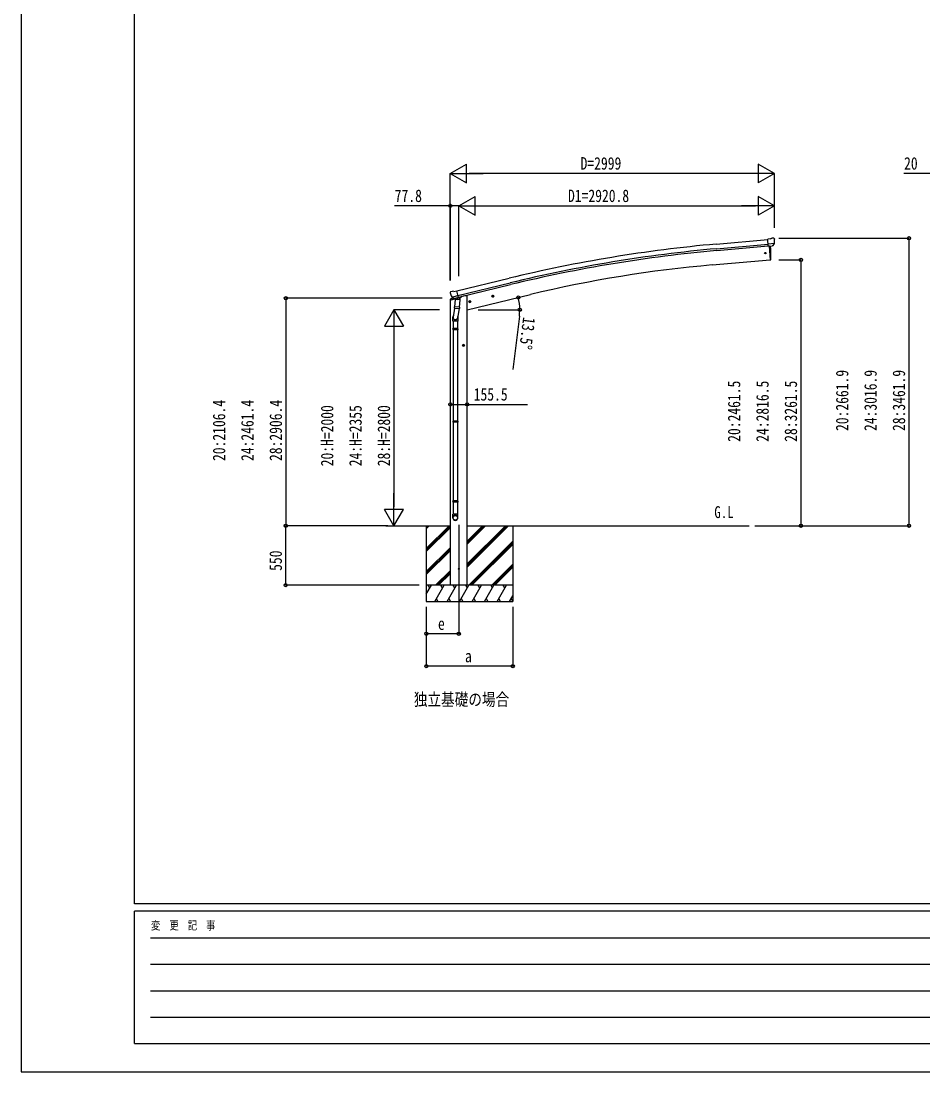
# Model space of a CAD drawing. Units: millimetres, scale not verified. Extents: x -14718 to 14718, y -10395 to 10395.
# Drawn here: x -14718 to -6372, y -10395 to -664 of the extents above; entities that cross this region are included whole.
import ezdxf
from ezdxf.enums import TextEntityAlignment as Align

# ---------------------------------------------------------------- set-up
doc = ezdxf.new("R2010")
doc.units = ezdxf.units.MM
doc.header["$LTSCALE"] = 40
for name, color, linetype in [('0-2_USER1', 3, 'Continuous'), ('0-3_YKK_12', 2, 'Continuous'), ('0-4_YKK_13', 4, 'Continuous'), ('0-5_YKK_A1', 4, 'Continuous'), ('0-6_YKK_D', 6, 'Continuous'), ('0-7_YKK_ZWAK', 7, 'Continuous')]:
    doc.layers.add(name, color=color, linetype=linetype)
doc.styles.add('ＭＳ ゴシック', font='')
doc.styles.get('ＭＳ ゴシック').set_extended_font_data('MS Gothic')

msp = doc.modelspace()

# ---------------------------------------------------------------- linework, layer by layer
at = {"layer": '0-3_YKK_12'}
msp.add_line((-10667.68, -5328.29), (-10667.68, -6087.5), dxfattribs=at)
at = {"layer": '0-4_YKK_13'}
for p, q in [((-7781.92, -2681.99), (-7808.48, -2684.31)), ((-7802.83, -2748.98), (-7808.48, -2684.31)), ((-7745.62, -2724.28), (-7804.54, -2729.43)), ((-7781.92, -2681.99), (-7770.2, -2675.22)), ((-7755.3, -2673.64), (-7768.96, -2674.83)), ((-7746.16, -2679.39), (-7751.64, -2674.79)), ((-7745.1, -2681.43), (-7744.98, -2682.77)), ((-7792.87, -2748.1), (-7802.83, -2748.98)), ((-7795.85, -2748.37), (-7784.69, -2875.97)), ((-7759.26, -2745.16), (-7766.96, -2745.84)), ((-7756.87, -2743.77), (-7745.94, -2724.83)), ((-7784.69, -2875.97), (-7782.63, -2875.72)), ((-10746.62, -3179.49), (-10746.34, -3180.64)), ((-10742.4, -3170.91), (-10746.25, -3177.21)), ((-10739.3, -3168.66), (-10726.12, -3165.5)), ((-10732.56, -3219.79), (-10675.06, -3205.99)), ((-10711.56, -3168.17), (-10724.82, -3165.48)), ((-10711.56, -3168.17), (-10685.63, -3161.95)), ((-10360.95, -3213.68), (-10341.5, -3209.01)), ((-10356.39, -3205.9), (-10358.52, -3213.1)), ((-10349.09, -3204.15), (-10356.39, -3205.9)), ((-10348.89, -3221.07), (-10353.56, -3201.62)), ((-10343.93, -3209.6), (-10349.09, -3204.15)), ((-10346.06, -3216.79), (-10343.93, -3209.6)), ((-10747.74, -3247.82), (-10705.04, -3237.57)), ((-10747.74, -3240.93), (-10747.74, -3247.82)), ((-10719.24, -3231.72), (-10745.44, -3238.01)), ((-10715.71, -3234.7), (-10732.09, -3220.21)), ((-10713, -3235.27), (-10705.48, -3233.47)), ((-10712.16, -3235.17), (-10710.64, -3234.8)), ((-10710.64, -3234.8), (-10673.93, -3225.99)), ((-10708.8, -3235.03), (-10708.85, -3235.77)), ((-10708.09, -3236.81), (-10682.28, -3243.24)), ((-10701.18, -3242.15), (-10705.85, -3308.99)), ((-10655.49, -3245.35), (-10701.18, -3242.15)), ((-10699.4, -3238.97), (-10699.63, -3242.26)), ((-10679.88, -3227.81), (-10680.9, -3242.42)), ((-10673.93, -3225.99), (-10672.4, -3225.62)), ((-10670.85, -3223.52), (-10669.9, -3223.58)), ((-10669.9, -3223.58), (-10656.59, -3238.9)), ((-10665.91, -3228.17), (-10647.02, -3223.64)), ((-10660.16, -3312.19), (-10655.49, -3245.35)), ((-10656.59, -3238.9), (-10657.03, -3245.24)), ((-10643.19, -3215.46), (-10643.19, -3218.78)), ((-10574.87, -3265.04), (-10555.42, -3260.37)), ((-10570.31, -3257.26), (-10572.44, -3264.46)), ((-10563.01, -3255.51), (-10570.31, -3257.26)), ((-10562.81, -3272.43), (-10567.48, -3252.98)), ((-10557.85, -3260.95), (-10563.01, -3255.51)), ((-10559.98, -3268.15), (-10557.85, -3260.95)), ((-10706.42, -3322.66), (-10720.03, -3404.91)), ((-10706.71, -3321.46), (-10705.84, -3308.99)), ((-10706.31, -3322.82), (-10706.31, -3322.82)), ((-10660.16, -3312.19), (-10705.85, -3308.99)), ((-10704.87, -3323.6), (-10663.17, -3326.51)), ((-10664.51, -3326.42), (-10679.33, -3414.23)), ((-10660.17, -3312.19), (-10661.06, -3324.88)), ((-10722.18, -3442.07), (-10722.18, -3407.72)), ((-10676.18, -3442.07), (-10722.18, -3442.07)), ((-10720.18, -3442.07), (-10720.18, -3511.56)), ((-10678.18, -3442.07), (-10678.18, -3511.56)), ((-10676.18, -3407.41), (-10676.18, -3442.07)), ((-10722.18, -3513.56), (-10721.18, -3511.56)), ((-10676.18, -3513.56), (-10722.18, -3513.56)), ((-10676.18, -3521.56), (-10722.18, -3521.56)), ((-10677.18, -3511.56), (-10721.18, -3511.56)), ((-10677.18, -3523.56), (-10721.18, -3523.56)), ((-10720.18, -3523.56), (-10720.18, -4367.74)), ((-10678.18, -3523.56), (-10678.18, -4367.74)), ((-10676.18, -3513.56), (-10677.18, -3511.56)), ((-10676.18, -3521.56), (-10677.18, -3523.56)), ((-10676.18, -3513.56), (-10676.18, -3521.56)), ((-10613.68, -3667.62), (-10633.68, -3667.62)), ((-10623.68, -3660.11), (-10630.18, -3663.87)), ((-10630.18, -3663.87), (-10630.18, -3671.37)), ((-10630.18, -3671.37), (-10623.68, -3675.12)), ((-10623.68, -3677.62), (-10623.68, -3657.62)), ((-10617.18, -3663.87), (-10623.68, -3660.11)), ((-10722.18, -4369.74), (-10721.18, -4367.74)), ((-10676.18, -4369.74), (-10722.18, -4369.74)), ((-10676.18, -4377.74), (-10722.18, -4377.74)), ((-10677.18, -4367.74), (-10721.18, -4367.74)), ((-10676.18, -4369.74), (-10677.18, -4367.74)), ((-10676.18, -4377.74), (-10677.18, -4379.74)), ((-10676.18, -4369.74), (-10676.18, -4377.74)), ((-10677.18, -4379.74), (-10721.18, -4379.74)), ((-10720.18, -4379.74), (-10720.18, -5107.93)), ((-10678.18, -4379.74), (-10678.18, -5107.93)), ((-10722.18, -5109.93), (-10721.18, -5107.93)), ((-10676.18, -5109.93), (-10722.18, -5109.93)), ((-10676.18, -5117.93), (-10722.18, -5117.93)), ((-10677.18, -5107.93), (-10721.18, -5107.93)), ((-10677.18, -5119.93), (-10721.18, -5119.93)), ((-10720.18, -5119.93), (-10720.18, -5229.93)), ((-10678.18, -5119.93), (-10678.18, -5229.93)), ((-10676.18, -5109.93), (-10677.18, -5107.93)), ((-10676.18, -5117.93), (-10677.18, -5119.93)), ((-10676.18, -5109.93), (-10676.18, -5117.93)), ((-10722.18, -5264.07), (-10722.18, -5229.93)), ((-10676.18, -5229.93), (-10722.18, -5229.93)), ((-10676.18, -5264.07), (-10676.18, -5229.93))]:
    msp.add_line(p, q, dxfattribs=at)
for points in [[(-7745.55, -2723.65), (-7745.84, -2724.63), (-7745.94, -2724.83)], [(-7792.87, -2748.1), (-7792.59, -2748.17), (-7767.22, -2745.95), (-7766.96, -2745.84)], [(-10680.2, -3227.4), (-10670.48, -3225.06), (-10685.63, -3161.95)], [(-10732.83, -3219.22), (-10732.25, -3220.06), (-10732.09, -3220.21)], [(-10680.2, -3227.4), (-10680.44, -3227.55), (-10705.2, -3233.49), (-10705.48, -3233.47)], [(-10572.44, -3264.46), (-10567.28, -3269.9), (-10559.98, -3268.15)], [(-10358.52, -3213.1), (-10353.36, -3218.54), (-10346.06, -3216.79)], [(-10722.18, -3513.56), (-10722.18, -3521.56), (-10721.18, -3523.56)], [(-10623.68, -3675.12), (-10617.18, -3671.37), (-10617.18, -3663.87)], [(-10722.18, -4369.74), (-10722.18, -4377.74), (-10721.18, -4379.74)], [(-10722.18, -5109.93), (-10722.18, -5117.93), (-10721.18, -5119.93)]]:
    msp.add_lwpolyline(points, dxfattribs=at)
for centre, radius in [((-7830.38, -2812.71), 6.5), ((-10351.22, -3211.35), 8.5), ((-10351.22, -3211.35), 7.7), ((-10351.22, -3211.35), 6.5), ((-10565.15, -3262.71), 8.5), ((-10565.15, -3262.71), 7.7), ((-10565.15, -3262.71), 6.5), ((-10623.68, -3667.62), 8.5), ((-10623.68, -3667.62), 7.7), ((-10623.68, -3667.62), 6.5), ((-10667.43, -5737.5), 4.5)]:
    msp.add_circle(centre, radius, dxfattribs=at)
for centre, radius, start, end in [((-7768.7, -2677.82), 3, 95, 120), ((-7754.86, -2678.62), 5, 50.00648, 94.99352), ((-7946.61, -2700.41), 202.4, 353.4085, 5), ((-8678.46, -2820.15), 900, 356.63919, 4.64986), ((-7783, -2872.74), 3, 277, 356.63919), ((-10549.54, -3133.39), 202.4, 193.5, 205.09125), ((-10738.13, -3173.53), 5, 103.5, 148.5), ((-10725.42, -3168.42), 3, 78.5, 103.5), ((-10744.74, -3240.93), 3, 103.5, 180), ((-10712.28, -3234.68), 0.5, 248.23754, 283.5), ((-10709.3, -3234.99), 0.5, 356, 103.5), ((-10707.85, -3235.84), 1, 176, 256), ((-10681.93, -3242.27), 1.03, 250.03897, 351.96569), ((-10679.28, -3227.89), 0.604, 100.59842, 172.20595), ((-10672.52, -3225.13), 0.5, 283.5, 318.76246), ((-10648.19, -3218.78), 5, 283.5, 0), ((-10704.77, -3321.63), 1.95, 175.04017, 217.47766), ((-10704.73, -3321.6), 2, 217.40962, 266), ((-10663.03, -3324.52), 2, 266, 349.46843), ((-10692.18, -3407.72), 30, 177.45142, 180)]:
    msp.add_arc(centre, radius, start, end, dxfattribs=at)
for centre, major_axis, ratio, start_param, end_param in [((-7740.77, -2677.39), (-15.35, 3.44), 0.101033, 5.9751426, 5.9753737), ((-7748.09, -2681.69), (2.71, -1.31), 0.997474, 0.5366567, 1.3225652), ((-7759.53, -2742.17), (1.62, -2.54), 0.997631, 5.8041905, 5.8929484), ((-7759.6, -2742.06), (-3.5, 2.17), 0.650902, 2.1145521, 2.1873627), ((-7759.47, -2742.26), (1.62, -2.54), 0.997631, 5.965759, 6.7621801), ((-10743.7, -3178.77), (-1.57, -2.57), 0.99628, 4.712389, 5.4996506), ((-10713.72, -3232.45), (-0.73, -2.92), 0.997631, 5.8041905, 6.6006116), ((-10713.67, -3232.22), (2.63, 3.16), 0.650902, 4.0958226, 4.1686332), ((-10713.7, -3232.35), (-0.73, -2.92), 0.997631, 0.3902369, 0.4789948), ((-10699.18, -3407.41), (23, 0), 0.996195, 2.5560258, 6.5663028), ((-10699.18, -3407.41), (21, 0), 0.996195, 2.9349147, 5.9512394), ((-10699.18, -5262.33), (-23, 0), 0.996195, 3.1415927, 6.2831853), ((-10699.18, -5264.07), (-23, 0), 0.996195, 3.1415927, 6.2831853), ((-10699.18, -5264.07), (0, -23.43), 0.981806, 4.712389, 7.8539816)]:
    msp.add_ellipse(centre, major_axis=major_axis, ratio=ratio, start_param=start_param, end_param=end_param, dxfattribs=at)
msp.add_ellipse((-10699.18, -5264.07), major_axis=(21, 0), ratio=0.996195, dxfattribs=at)
at = {"layer": '0-5_YKK_A1'}
for p, q in [((-8285.63, -2729.43), (-7808.3, -2686.38)), ((-8281.76, -2772.42), (-7804.59, -2729.38)), ((-8280.25, -2789.19), (-7803.07, -2746.16)), ((-7795.85, -2748.37), (-7784.69, -2875.97)), ((-8322.64, -2923.03), (-7784.69, -2875.97)), ((-10685.16, -3163.91), (-10202.28, -3046.43)), ((-10675.12, -3205.89), (-10192.04, -3088.59)), ((-10671.15, -3222.26), (-10188.07, -3104.95)), ((-10609.68, -3208.12), (-10643.19, -3216.16)), ((-10589.68, -3337.5), (-10004.01, -3196.89)), ((-10745.18, -5887.5), (-10745.18, -3247.21)), ((-11341.52, -5337.5), (-10745.18, -5337.5)), ((-10967.43, -5337.5), (-10967.43, -6037.5)), ((-10967.43, -5548.73), (-10756.2, -5337.5)), ((-10967.43, -5364.88), (-10940.05, -5337.5)), ((-10967.43, -5350.74), (-10954.19, -5337.5)), ((-10967.43, -5562.87), (-10745.18, -5340.62)), ((-10589.68, -5337.5), (-7980.18, -5337.5)), ((-10589.68, -5719.76), (-10207.42, -5337.5)), ((-10589.68, -5691.48), (-10235.7, -5337.5)), ((-10589.68, -5705.62), (-10221.56, -5337.5)), ((-10589.68, -5507.63), (-10419.55, -5337.5)), ((-10589.68, -5493.49), (-10433.69, -5337.5)), ((-10589.68, -5479.35), (-10447.83, -5337.5)), ((-10167.43, -5337.5), (-10167.43, -6037.5)), ((-10967.43, -5577.01), (-10745.18, -5354.76)), ((-10967.43, -5760.86), (-10745.18, -5538.61)), ((-10573.57, -5887.5), (-10167.43, -5481.36)), ((-10559.43, -5887.5), (-10167.43, -5495.5)), ((-10545.29, -5887.5), (-10167.43, -5509.65)), ((-10967.43, -5775), (-10745.18, -5552.75)), ((-10967.43, -5789.14), (-10745.18, -5566.89)), ((-10361.44, -5887.5), (-10167.43, -5693.49)), ((-10347.3, -5887.5), (-10167.43, -5707.63)), ((-10333.15, -5887.5), (-10167.43, -5721.78)), ((-10881.94, -5887.5), (-10745.18, -5750.74)), ((-10867.8, -5887.5), (-10745.18, -5764.88)), ((-10853.65, -5887.5), (-10745.18, -5779.03)), ((-10167.43, -5887.5), (-10967.43, -5887.5)), ((-10967.43, -5971.33), (-10919.03, -5887.5)), ((-10934.03, -5913.48), (-10949.03, -5887.5)), ((-10890.16, -6037.5), (-10803.56, -5887.5)), ((-10818.56, -5913.48), (-10833.56, -5887.5)), ((-10774.69, -6037.5), (-10688.09, -5887.5)), ((-10703.09, -5913.48), (-10718.09, -5887.5)), ((-10659.22, -6037.5), (-10572.62, -5887.5)), ((-10587.62, -5913.48), (-10602.62, -5887.5)), ((-10543.75, -6037.5), (-10457.15, -5887.5)), ((-10472.15, -5913.48), (-10487.15, -5887.5)), ((-10428.28, -6037.5), (-10341.68, -5887.5)), ((-10371.68, -5887.5), (-10356.68, -5913.48)), ((-10312.81, -6037.5), (-10226.21, -5887.5)), ((-10241.21, -5913.48), (-10256.21, -5887.5)), ((-10875.17, -6011.52), (-10860.17, -6037.5)), ((-10759.69, -6011.52), (-10744.69, -6037.5)), ((-10644.22, -6011.52), (-10629.23, -6037.5)), ((-10528.75, -6011.52), (-10513.76, -6037.5)), ((-10413.28, -6011.52), (-10398.29, -6037.5)), ((-10297.81, -6011.52), (-10282.82, -6037.5)), ((-10197.34, -6037.5), (-10167.43, -5985.69)), ((-10182.34, -6011.52), (-10167.35, -6037.5)), ((-10967.43, -6037.5), (-10167.43, -6037.5))]:
    msp.add_line(p, q, dxfattribs=at)
msp.add_lwpolyline([(-10589.68, -5887.5), (-10589.68, -3208.12), (-10609.68, -3208.12)], dxfattribs=at)
for centre, radius, start, end in [((-7109.58, -15783.46), 13106.9, 95.14794, 103.64794), ((-7109.58, -15783.46), 13063.74, 95.14794, 103.64794), ((-7109.58, -15783.46), 13046.9, 95.14794, 103.64794), ((-7320.72, -14372.73), 11493.45, 95.00098, 103.50099)]:
    msp.add_arc(centre, radius, start, end, dxfattribs=at)
at = {"layer": '0-6_YKK_D'}
for p, q in [((-10745.68, -2075.63), (-10594.13, -1988.13)), ((-10594.13, -2163.13), (-10594.13, -1988.13)), ((-7746.61, -2075.63), (-7898.16, -1988.13)), ((-7898.16, -1988.13), (-7898.16, -2163.13)), ((-10745.68, -3065.45), (-10745.68, -2074.63)), ((-10745.68, -2075.63), (-10594.13, -2163.13)), ((-10745.68, -2075.63), (-10442.57, -2075.63)), ((-7921.61, -2075.63), (-10570.68, -2075.63)), ((-7746.61, -2075.63), (-8049.72, -2075.63)), ((-7746.61, -2075.63), (-7898.16, -2163.13)), ((-7746.61, -2577.68), (-7746.61, -2074.63)), ((-10667.43, -2375.63), (-10515.88, -2288.13)), ((-10515.88, -2463.13), (-10515.88, -2288.13)), ((-7746.61, -2375.63), (-7898.16, -2288.13)), ((-7898.16, -2288.13), (-7898.16, -2463.13)), ((-10745.18, -3065.46), (-10745.18, -2374.63)), ((-10667.43, -3027.51), (-10667.43, -2374.63)), ((-10667.43, -3026.51), (-10667.43, -2374.63)), ((-10667.43, -2375.63), (-10515.88, -2463.13)), ((-10667.43, -2375.63), (-10364.32, -2375.63)), ((-10492.43, -2375.63), (-7921.61, -2375.63)), ((-7746.61, -2375.63), (-8049.72, -2375.63)), ((-7746.61, -2375.63), (-7898.16, -2463.13)), ((-7746.61, -2576.68), (-7746.61, -2374.63)), ((-7704.61, -2675.63), (-6500.73, -2675.63)), ((-6501.73, -2675.63), (-6501.73, -5337.5)), ((-7705.61, -2875.97), (-7500.73, -2875.97)), ((-7501.73, -2875.97), (-7501.73, -5337.5)), ((-10820.68, -3231.09), (-12268.43, -3231.09)), ((-12267.43, -3231.09), (-12267.43, -5337.5)), ((-11267.43, -3337.5), (-11354.93, -3489.05)), ((-10845.68, -3337.5), (-11268.43, -3337.5)), ((-11267.43, -3337.5), (-11179.93, -3489.05)), ((-11267.43, -3337.5), (-11267.43, -3640.61)), ((-10488.68, -3337.5), (-10101.82, -3337.5)), ((-10106.46, -3396.89), (-10167.16, -3890.77)), ((-11354.93, -3489.05), (-11179.93, -3489.05)), ((-11267.43, -3512.5), (-11267.43, -5162.5)), ((-11267.43, -5337.5), (-11267.43, -5034.39)), ((-11267.43, -5337.5), (-11354.93, -5185.95)), ((-11179.93, -5185.95), (-11354.93, -5185.95)), ((-11267.43, -5337.5), (-11179.93, -5185.95)), ((-11324.47, -5337.5), (-12269.43, -5337.5)), ((-11361.31, -5337.5), (-12268.43, -5337.5)), ((-12268.43, -5887.5), (-12268.43, -5337.5)), ((-11340.52, -5337.5), (-11266.43, -5337.5)), ((-7929.18, -5337.5), (-7500.73, -5337.5)), ((-7928.18, -5337.5), (-6500.73, -5337.5)), ((-11033.12, -5887.5), (-12269.43, -5887.5)), ((-10967.43, -6087.5), (-10967.43, -6338.5)), ((-10967.43, -6087.5), (-10967.43, -6638.5)), ((-10667.43, -6088.5), (-10667.43, -6338.5)), ((-10167.35, -6087.5), (-10167.35, -6638.5)), ((-10667.43, -6337.5), (-10967.43, -6337.5)), ((-10167.35, -6637.5), (-10967.43, -6637.5))]:
    msp.add_line(p, q, dxfattribs=at)
for points in [[(-6281.43, -2075.63), (-6301.43, -2075.63), (-6547.73, -2075.63)], [(-10667.43, -2375.63), (-10745.18, -2375.63), (-11260.58, -2375.63)], [(-10745.18, -4214.39), (-10589.68, -4214.39), (-10032.58, -4214.39)]]:
    msp.add_lwpolyline(points, dxfattribs=at)
for centre in [(-10745.18, -2375.63), (-6501.73, -2675.63), (-7501.73, -2875.97), (-10116.28, -3223.85), (-12267.43, -3231.09), (-10102.82, -3337.5), (-10745.18, -4214.39), (-10589.68, -4214.39), (-12268.43, -5337.5), (-12267.43, -5337.5), (-7501.73, -5337.5), (-6501.73, -5337.5), (-12268.43, -5887.5), (-10967.43, -6337.5), (-10667.43, -6337.5), (-10967.43, -6637.5), (-10167.35, -6637.5)]:
    msp.add_circle(centre, 14.88, dxfattribs=at)
for start, end in [(360, 13.5), (352.99336, 360)]:
    msp.add_arc((-10589.68, -3337.5), 486.86, start, end, dxfattribs=at)
at = {"layer": '0-7_YKK_ZWAK'}
for p, q in [((-13667.43, -8837.5), (-13667.43, 9712.5)), ((13632.57, -8837.5), (-13667.43, -8837.5)), ((-4567.43, -8907.5), (-13667.43, -8907.5)), ((-13667.43, -10132.5), (-13667.43, -8907.5)), ((-13518.68, -9152.5), (-4742.43, -9152.5)), ((-13518.68, -9397.5), (-4742.43, -9397.5)), ((-13518.68, -9642.5), (-4742.43, -9642.5)), ((-13518.68, -9887.5), (-4742.43, -9887.5)), ((-13667.43, -10132.5), (-4567.43, -10132.5))]:
    msp.add_line(p, q, dxfattribs=at)
msp.add_lwpolyline([(-14717.5, -10395), (14717.5, -10395), (14717.5, 10395), (-14717.5, 10395)], close=True, dxfattribs=at)

# ---------------------------------------------------------------- texts
at = {"layer": '0-2_USER1', "style": 'ＭＳ ゴシック', "width": 0.8}
for s, height, p in [('G.L', 110, (-8302.62, -5299.08)), ('独立基礎の場合', 115.5, (-11082.89, -7038.18))]:
    msp.add_text(s, height=height, dxfattribs=at).set_placement(p, align=Align.BOTTOM_LEFT)
at = {"layer": '0-6_YKK_D', "style": 'ＭＳ ゴシック', "width": 0.8}
for s, p in [('D=2999', (-9540.14, -2074.63)), ('20', (-6546.73, -2074.63)), ('77.8', (-11259.58, -2374.63)), ('D1=2920.8', (-9656.42, -2374.63)), ('155.5', (-10529.18, -4213.39)), ('e', (-10859.43, -6336.5)), ('a', (-10609.39, -6636.5))]:
    msp.add_text(s, height=115.5, dxfattribs=at).set_placement(p, align=Align.BOTTOM_LEFT)
for s, rotation, p in [('13.5°', 262.993, (-10105.59, -3398)), ('20:2661.9', 90, (-7027.73, -4460.17)), ('24:3016.9', 90, (-6765.23, -4460.17)), ('28:3461.9', 90, (-6502.73, -4460.17)), ('20:2461.5', 90, (-8027.73, -4560.33)), ('24:2816.5', 90, (-7765.23, -4560.33)), ('28:3261.5', 90, (-7502.73, -4560.33)), ('20:2106.4', 90, (-12793.43, -4737.9)), ('24:2461.4', 90, (-12530.93, -4737.9)), ('28:2906.4', 90, (-12268.43, -4737.9)), ('20:H=2000', 90, (-11793.43, -4786.9)), ('24:H=2355', 90, (-11530.93, -4786.9)), ('28:H=2800', 90, (-11268.43, -4786.9)), ('550', 90, (-12269.43, -5755.3))]:
    msp.add_text(s, height=115.5, rotation=rotation, dxfattribs=at).set_placement(p, align=Align.BOTTOM_LEFT)
at = {"layer": '0-7_YKK_ZWAK', "style": 'ＭＳ ゴシック', "width": 0.8}
msp.add_text('変  更  記  事', height=76.98, dxfattribs=at).set_placement((-13514.59, -9100), align=Align.BOTTOM_LEFT)

doc.saveas('drawing.dxf')
